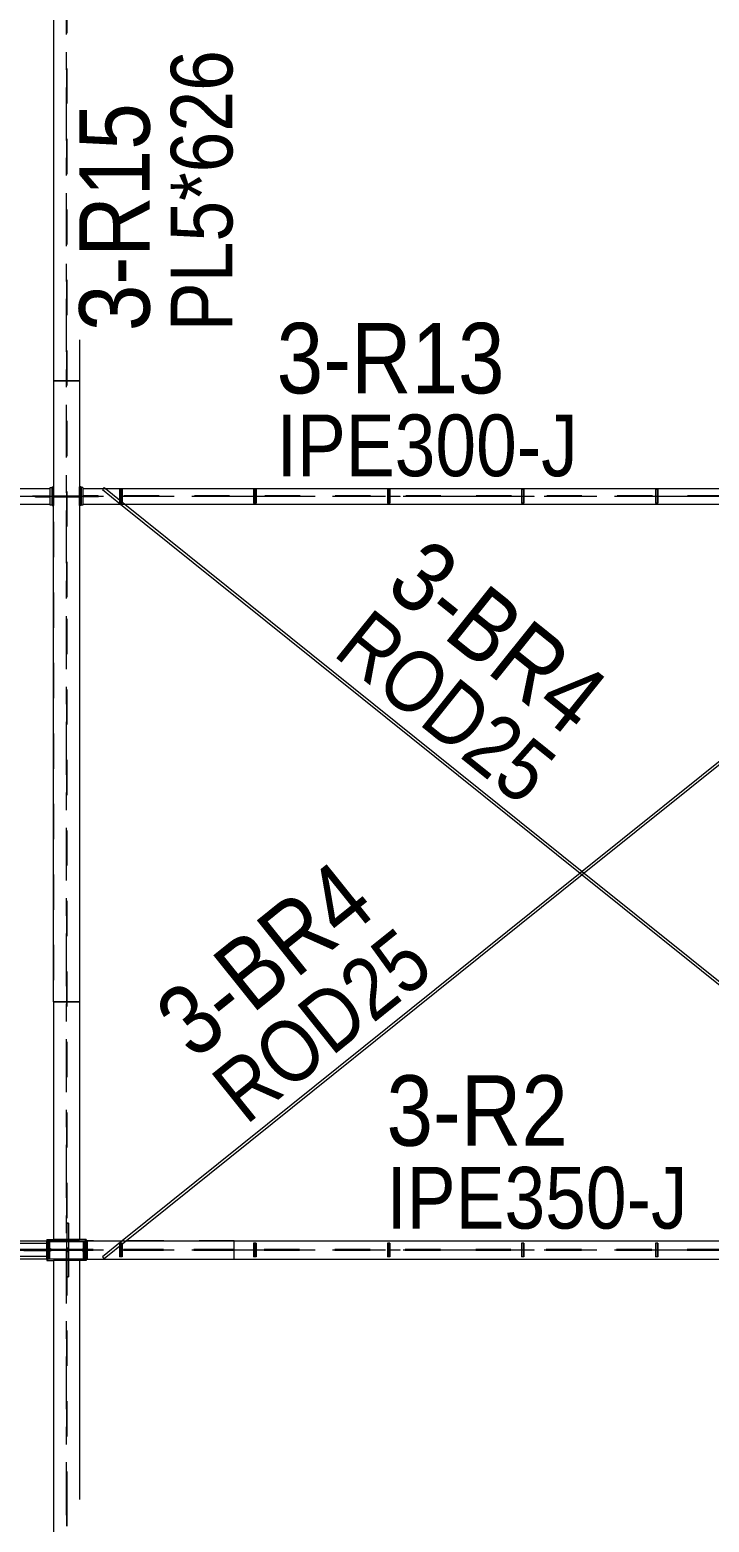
# Model space of a CAD drawing. Header units: millimetres. Extents: x -183 to 639, y -32 to 542.
# Drawn here: x -2.1 to 36.5, y 408.5 to 493.2 of the extents above; entities that cross this region are included whole.
import ezdxf

# ---------------------------------------------------------------- set-up
doc = ezdxf.new("R2010")
doc.units = ezdxf.units.MM
for name, pattern in [('XKITLINE00', [0]), ('XKITLINE02', [4, 2, -2]), ('XKITLINE03', [6, 3, -1, 1, -1])]:
    doc.linetypes.add(name, pattern=pattern)
for name, color, linetype, lineweight in [('Part', 2, 'Continuous', 0), ('PartMark', 7, 'Continuous', 0), ('S-grid', 1, 'Continuous', 0)]:
    doc.layers.add(name, color=color, linetype=linetype, lineweight=lineweight)
doc.styles.add('ARIAL', font='ARIAL.TTF')

# ---------------------------------------------------------------- blocks, each defined once
blk = doc.blocks.new('*A7')
at = {"layer": 'S-grid', "color": 1, "linetype": 'XKITLINE03', "lineweight": 0}
blk.add_line((0, -17.067), (0, 527.648), dxfattribs=at)
blk = doc.blocks.new('*A18')
at = {"layer": 'Part', "color": 2, "linetype": 'XKITLINE00', "lineweight": 0}
for p, q in [((-0.735, 508.515), (0.735, 508.515)), ((-0.735, 508.515), (-0.735, 473.279)), ((0.735, 508.515), (0.735, 494.515)), ((0.735, 475.605), (0.735, 473.279)), ((0.735, 473.279), (-0.735, 473.279))]:
    blk.add_line(p, q, dxfattribs=at)
blk = doc.blocks.new('*A19')
at = {"layer": 'Part', "color": 7, "linetype": 'XKITLINE02', "lineweight": 0}
for p, q in [((0.015, 495.015), (-0.015, 495.015)), ((-0.015, 495.015), (0.015, 495.015)), ((-0.015, 495.015), (-0.015, 459.779)), ((0.015, 495.015), (0.015, 459.779)), ((-0.015, 459.779), (0.015, 459.779)), ((0.015, 459.779), (-0.015, 459.779))]:
    blk.add_line(p, q, dxfattribs=at)
blk = doc.blocks.new('*A20')
at = {"layer": 'Part', "color": 7, "linetype": 'XKITLINE02', "lineweight": 0}
for p, q in [((0.924, 466.712), (0.924, 466.759)), ((0.924, 466.759), (1.758, 466.759)), ((1.758, 466.712), (0.924, 466.712)), ((1.011, 466.712), (1.011, 466.759)), ((1.041, 466.712), (1.041, 466.759)), ((1.744, 466.759), (1.744, 466.712)), ((1.758, 466.712), (1.758, 466.759))]:
    blk.add_line(p, q, dxfattribs=at)
blk = doc.blocks.new('*A21')
at = {"layer": 'Part', "color": 2, "linetype": 'XKITLINE00', "lineweight": 0}
for p, q in [((0.824, 467.265), (0.735, 467.265)), ((0.735, 466.206), (0.735, 467.265)), ((0.824, 467.265), (0.824, 466.206)), ((0.824, 466.206), (0.735, 466.206))]:
    blk.add_line(p, q, dxfattribs=at)
blk = doc.blocks.new('*A22')
at = {"layer": 'Part', "color": 7, "linetype": 'XKITLINE02', "lineweight": 0}
for p, q in [((0.015, 466.765), (0.735, 466.765)), ((0.015, 466.706), (0.015, 466.765)), ((0.735, 466.706), (0.015, 466.706)), ((0.103, 466.765), (0.103, 466.706)), ((0.735, 466.765), (0.735, 466.706))]:
    blk.add_line(p, q, dxfattribs=at)
blk = doc.blocks.new('*A24')
at = {"layer": 'Part', "color": 2, "linetype": 'XKITLINE00', "lineweight": 0}
for p, q in [((18.357, 467.118), (18.217, 467.118)), ((18.217, 467.118), (18.217, 466.353)), ((18.246, 466.353), (18.246, 467.118)), ((18.357, 467.118), (18.357, 466.75)), ((18.357, 466.721), (18.357, 466.353)), ((18.357, 466.353), (18.217, 466.353))]:
    blk.add_line(p, q, dxfattribs=at)
at = {"layer": 'Part', "color": 7, "linetype": 'XKITLINE02', "lineweight": 0}
for p, q in [((18.328, 466.353), (18.328, 467.118)), ((18.357, 466.75), (18.357, 466.721))]:
    blk.add_line(p, q, dxfattribs=at)
blk = doc.blocks.new('*A25')
at = {"layer": 'Part', "color": 2, "linetype": 'XKITLINE00', "lineweight": 0}
for p, q in [((0.924, 467.235), (0.835, 467.235)), ((0.835, 466.235), (0.835, 467.235)), ((0.924, 467.235), (0.924, 466.235)), ((0.924, 466.235), (0.835, 466.235))]:
    blk.add_line(p, q, dxfattribs=at)
blk = doc.blocks.new('*A26')
at = {"layer": 'Part', "color": 2, "linetype": 'XKITLINE00', "lineweight": 0}
for p, q in [((0.924, 466.712), (0.924, 466.759)), ((1.798, 466.759), (0.924, 466.759)), ((1.798, 466.712), (0.924, 466.712)), ((0.995, 466.759), (0.995, 466.712)), ((1.798, 466.759), (1.801, 466.759)), ((1.798, 466.712), (1.798, 466.759)), ((1.801, 466.712), (1.798, 466.712)), ((1.801, 466.759), (1.801, 466.712))]:
    blk.add_line(p, q, dxfattribs=at)
at = {"layer": 'Part', "color": 7, "linetype": 'XKITLINE02', "lineweight": 0}
blk.add_line((1.011, 466.712), (1.011, 466.759), dxfattribs=at)
blk = doc.blocks.new('*A27')
at = {"layer": 'Part', "color": 2, "linetype": 'XKITLINE00', "lineweight": 0}
for p, q in [((18.296, 466.721), (18.296, 466.75)), ((18.296, 466.75), (18.942, 466.75)), ((18.942, 466.721), (18.296, 466.721)), ((18.942, 466.721), (18.942, 466.75))]:
    blk.add_line(p, q, dxfattribs=at)
at = {"layer": 'Part', "color": 7, "linetype": 'XKITLINE02', "lineweight": 0}
blk.add_line((18.357, 466.721), (18.357, 466.75), dxfattribs=at)
blk = doc.blocks.new('*A28')
at = {"layer": 'Part', "color": 2, "linetype": 'XKITLINE00', "lineweight": 0}
for p, q in [((10.753, 467.118), (10.612, 467.118)), ((10.612, 467.118), (10.612, 466.353)), ((10.641, 466.353), (10.641, 467.118)), ((10.753, 467.118), (10.753, 466.75)), ((10.753, 466.721), (10.753, 466.353)), ((10.753, 466.353), (10.612, 466.353))]:
    blk.add_line(p, q, dxfattribs=at)
at = {"layer": 'Part', "color": 7, "linetype": 'XKITLINE02', "lineweight": 0}
for p, q in [((10.723, 466.353), (10.723, 467.118)), ((10.753, 466.75), (10.753, 466.721))]:
    blk.add_line(p, q, dxfattribs=at)
blk = doc.blocks.new('*A29')
at = {"layer": 'Part', "color": 2, "linetype": 'XKITLINE00', "lineweight": 0}
for p, q in [((10.691, 466.721), (10.691, 466.75)), ((10.691, 466.75), (11.338, 466.75)), ((11.338, 466.721), (10.691, 466.721)), ((11.338, 466.721), (11.338, 466.75))]:
    blk.add_line(p, q, dxfattribs=at)
at = {"layer": 'Part', "color": 7, "linetype": 'XKITLINE02', "lineweight": 0}
blk.add_line((10.753, 466.721), (10.753, 466.75), dxfattribs=at)
blk = doc.blocks.new('*A30')
at = {"layer": 'Part', "color": 2, "linetype": 'XKITLINE00', "lineweight": 0}
for p, q in [((3.148, 467.118), (3.007, 467.118)), ((3.007, 467.118), (3.007, 466.353)), ((3.037, 466.353), (3.037, 467.118)), ((3.148, 467.118), (3.148, 466.75)), ((3.148, 466.721), (3.148, 466.353)), ((3.148, 466.353), (3.007, 466.353))]:
    blk.add_line(p, q, dxfattribs=at)
at = {"layer": 'Part', "color": 7, "linetype": 'XKITLINE02', "lineweight": 0}
for p, q in [((3.118, 466.353), (3.118, 467.118)), ((3.148, 466.75), (3.148, 466.721))]:
    blk.add_line(p, q, dxfattribs=at)
blk = doc.blocks.new('*A31')
at = {"layer": 'Part', "color": 2, "linetype": 'XKITLINE00', "lineweight": 0}
for p, q in [((3.086, 466.721), (3.086, 466.75)), ((3.086, 466.75), (3.733, 466.75)), ((3.733, 466.721), (3.086, 466.721)), ((3.733, 466.721), (3.733, 466.75))]:
    blk.add_line(p, q, dxfattribs=at)
at = {"layer": 'Part', "color": 7, "linetype": 'XKITLINE02', "lineweight": 0}
blk.add_line((3.148, 466.721), (3.148, 466.75), dxfattribs=at)
blk = doc.blocks.new('*A34')
at = {"layer": 'Part', "color": 2, "linetype": 'XKITLINE00', "lineweight": 0}
for p, q in [((25.962, 467.118), (25.822, 467.118)), ((25.822, 467.118), (25.822, 466.353)), ((25.851, 466.353), (25.851, 467.118)), ((25.962, 467.118), (25.962, 466.75)), ((25.962, 466.721), (25.962, 466.353)), ((25.962, 466.353), (25.822, 466.353))]:
    blk.add_line(p, q, dxfattribs=at)
at = {"layer": 'Part', "color": 7, "linetype": 'XKITLINE02', "lineweight": 0}
for p, q in [((25.933, 466.353), (25.933, 467.118)), ((25.962, 466.75), (25.962, 466.721))]:
    blk.add_line(p, q, dxfattribs=at)
blk = doc.blocks.new('*A35')
at = {"layer": 'Part', "color": 2, "linetype": 'XKITLINE00', "lineweight": 0}
for p, q in [((25.901, 466.721), (25.901, 466.75)), ((25.901, 466.75), (26.547, 466.75)), ((26.547, 466.721), (25.901, 466.721)), ((26.547, 466.721), (26.547, 466.75))]:
    blk.add_line(p, q, dxfattribs=at)
at = {"layer": 'Part', "color": 7, "linetype": 'XKITLINE02', "lineweight": 0}
blk.add_line((25.962, 466.721), (25.962, 466.75), dxfattribs=at)
blk = doc.blocks.new('*A36')
at = {"layer": 'Part', "color": 2, "linetype": 'XKITLINE00', "lineweight": 0}
for p, q in [((33.567, 467.118), (33.427, 467.118)), ((33.427, 467.118), (33.427, 466.353)), ((33.456, 466.353), (33.456, 467.118)), ((33.567, 467.118), (33.567, 466.75)), ((33.567, 466.721), (33.567, 466.353)), ((33.567, 466.353), (33.427, 466.353))]:
    blk.add_line(p, q, dxfattribs=at)
at = {"layer": 'Part', "color": 7, "linetype": 'XKITLINE02', "lineweight": 0}
for p, q in [((33.538, 466.353), (33.538, 467.118)), ((33.567, 466.75), (33.567, 466.721))]:
    blk.add_line(p, q, dxfattribs=at)
blk = doc.blocks.new('*A37')
at = {"layer": 'Part', "color": 2, "linetype": 'XKITLINE00', "lineweight": 0}
for p, q in [((33.505, 466.721), (33.505, 466.75)), ((33.505, 466.75), (34.152, 466.75)), ((34.152, 466.721), (33.505, 466.721)), ((34.152, 466.721), (34.152, 466.75))]:
    blk.add_line(p, q, dxfattribs=at)
at = {"layer": 'Part', "color": 7, "linetype": 'XKITLINE02', "lineweight": 0}
blk.add_line((33.567, 466.721), (33.567, 466.75), dxfattribs=at)
blk = doc.blocks.new('*A424')
at = {"layer": 'S-grid', "color": 1, "linetype": 'XKITLINE03', "lineweight": 0}
blk.add_line((-32.899, 466.735), (84.788, 466.735), dxfattribs=at)
blk = doc.blocks.new('*A425')
at = {"layer": 'S-grid', "color": 1, "linetype": 'XKITLINE03', "lineweight": 0}
blk.add_line((-32.899, 423.971), (84.788, 423.971), dxfattribs=at)
blk = doc.blocks.new('*A432')
at = {"layer": 'Part', "color": 7, "linetype": 'XKITLINE02', "lineweight": 0}
for p, q in [((0.735, 423.397), (-0.735, 423.397)), ((-0.735, 423.397), (-0.735, 388.162)), ((0.735, 423.397), (0.735, 409.809)), ((0.735, 390.899), (0.735, 388.162)), ((0.735, 388.162), (-0.735, 388.162))]:
    blk.add_line(p, q, dxfattribs=at)
blk = doc.blocks.new('*A433')
at = {"layer": 'Part', "color": 7, "linetype": 'XKITLINE02', "lineweight": 0}
for p, q in [((0.015, 410.309), (-0.015, 410.309)), ((-0.015, 410.309), (0.015, 410.309)), ((-0.015, 410.309), (-0.015, 375.074)), ((0.015, 410.309), (0.015, 375.074)), ((-0.015, 375.074), (0.015, 375.074)), ((0.015, 375.074), (-0.015, 375.074))]:
    blk.add_line(p, q, dxfattribs=at)
blk = doc.blocks.new('*A434')
at = {"layer": 'Part', "color": 2, "linetype": 'XKITLINE00', "lineweight": 0}
for p, q in [((-0.735, 423.397), (0.735, 423.397)), ((-0.735, 423.397), (-0.735, 388.162)), ((0.735, 423.397), (0.735, 409.809)), ((0.735, 390.899), (0.735, 388.162)), ((0.735, 388.162), (-0.735, 388.162))]:
    blk.add_line(p, q, dxfattribs=at)
blk = doc.blocks.new('*A453')
at = {"layer": 'Part', "color": 7, "linetype": 'XKITLINE02', "lineweight": 0}
for p, q in [((0.735, 473.279), (-0.735, 473.279)), ((-0.735, 473.279), (-0.735, 438.044)), ((0.735, 473.279), (0.735, 438.044)), ((0.735, 438.044), (-0.735, 438.044))]:
    blk.add_line(p, q, dxfattribs=at)
blk = doc.blocks.new('*A454')
at = {"layer": 'Part', "color": 2, "linetype": 'XKITLINE00', "lineweight": 0}
for p, q in [((-0.735, 473.279), (0.735, 473.279)), ((-0.735, 473.279), (-0.735, 467.265)), ((0.735, 473.279), (0.735, 467.265)), ((-0.735, 438.044), (-0.735, 466.206)), ((0.735, 466.206), (0.735, 438.044)), ((0.735, 438.044), (-0.735, 438.044))]:
    blk.add_line(p, q, dxfattribs=at)
at = {"layer": 'Part', "color": 7, "linetype": 'XKITLINE02', "lineweight": 0}
for p, q in [((-0.735, 467.265), (-0.735, 466.206)), ((0.735, 467.265), (0.735, 466.206))]:
    blk.add_line(p, q, dxfattribs=at)
blk = doc.blocks.new('*A455')
at = {"layer": 'Part', "color": 7, "linetype": 'XKITLINE02', "lineweight": 0}
for p, q in [((-1.029, 423.456), (-1.029, 424.485)), ((-1.029, 424.485), (-0.965, 424.485)), ((-0.965, 424.485), (-0.965, 423.991)), ((0.965, 423.991), (0.965, 424.485)), ((0.965, 424.485), (1.029, 424.485)), ((-0.965, 423.456), (-1.029, 423.456)), ((-0.965, 423.991), (0.965, 423.991)), ((0.965, 423.95), (-0.965, 423.95)), ((-0.965, 423.95), (-0.965, 423.456)), ((0.965, 423.456), (0.965, 423.95)), ((1.029, 423.456), (0.965, 423.456))]:
    blk.add_line(p, q, dxfattribs=at)
at = {"layer": 'Part', "color": 2, "linetype": 'XKITLINE00', "lineweight": 0}
blk.add_line((1.029, 424.485), (1.029, 423.456), dxfattribs=at)
blk = doc.blocks.new('*A456')
at = {"layer": 'Part', "color": 7, "linetype": 'XKITLINE02', "lineweight": 0}
for p, q in [((0.015, 459.779), (-0.015, 459.779)), ((-0.015, 459.779), (0.015, 459.779)), ((-0.015, 459.779), (-0.015, 424.544)), ((0.015, 459.779), (0.015, 424.544)), ((-0.015, 424.544), (0.015, 424.544)), ((0.015, 424.544), (-0.015, 424.544))]:
    blk.add_line(p, q, dxfattribs=at)
blk = doc.blocks.new('*A457')
at = {"layer": 'Part', "color": 7, "linetype": 'XKITLINE02', "lineweight": 0}
for p, q in [((0.735, 438.044), (-0.735, 438.044)), ((-0.735, 438.044), (-0.735, 424.544)), ((0.735, 438.044), (0.735, 424.544)), ((0.735, 424.544), (-0.735, 424.544))]:
    blk.add_line(p, q, dxfattribs=at)
blk = doc.blocks.new('*A458')
at = {"layer": 'Part', "color": 7, "linetype": 'XKITLINE02', "lineweight": 0}
for p, q in [((0.015, 423.397), (-0.015, 423.397)), ((-0.015, 423.397), (0.015, 423.397)), ((-0.015, 423.397), (-0.015, 410.309)), ((0.015, 423.397), (0.015, 410.309)), ((-0.015, 410.309), (0.015, 410.309)), ((0.015, 410.309), (-0.015, 410.309))]:
    blk.add_line(p, q, dxfattribs=at)
blk = doc.blocks.new('*A459')
at = {"layer": 'Part', "color": 7, "linetype": 'XKITLINE02', "lineweight": 0}
for p, q in [((1.159, 424.485), (1.159, 423.456)), ((9.52, 424.485), (1.159, 424.485)), ((9.5, 424.485), (9.5, 423.456)), ((9.52, 423.456), (9.52, 424.485)), ((9.5, 423.991), (1.159, 423.991)), ((9.5, 423.95), (1.159, 423.95)), ((1.159, 423.456), (9.52, 423.456)), ((1.244, 423.95), (1.244, 423.991))]:
    blk.add_line(p, q, dxfattribs=at)
blk = doc.blocks.new('*A460')
at = {"layer": 'Part', "color": 7, "linetype": 'XKITLINE02', "lineweight": 0}
for p, q in [((0.015, 423.95), (0.015, 423.456)), ((0.103, 423.95), (0.015, 423.95)), ((0.103, 423.862), (0.015, 423.862)), ((0.103, 423.456), (0.015, 423.456)), ((0.015, 423.456), (0.103, 423.456)), ((0.015, 423.397), (0.015, 422.456)), ((0.103, 423.95), (0.103, 423.456)), ((0.103, 423.397), (0.103, 422.456)), ((0.103, 422.456), (0.015, 422.456)), ((0.015, 422.456), (0.103, 422.456))]:
    blk.add_line(p, q, dxfattribs=at)
at = {"layer": 'Part', "color": 2, "linetype": 'XKITLINE00', "lineweight": 0}
for p, q in [((0.015, 423.456), (0.015, 423.397)), ((0.103, 423.456), (0.103, 423.397))]:
    blk.add_line(p, q, dxfattribs=at)
blk = doc.blocks.new('*A461')
at = {"layer": 'Part', "color": 7, "linetype": 'XKITLINE02', "lineweight": 0}
for p, q in [((0.015, 425.485), (0.015, 424.544)), ((0.103, 425.485), (0.015, 425.485)), ((0.015, 425.485), (0.103, 425.485)), ((0.103, 425.485), (0.103, 424.544)), ((0.103, 424.485), (0.015, 424.485)), ((0.103, 424.485), (0.015, 424.485)), ((0.015, 423.991), (0.015, 424.485)), ((0.103, 424.485), (0.103, 423.991)), ((0.103, 424.079), (0.015, 424.079)), ((0.103, 423.991), (0.015, 423.991))]:
    blk.add_line(p, q, dxfattribs=at)
at = {"layer": 'Part', "color": 2, "linetype": 'XKITLINE00', "lineweight": 0}
for p, q in [((0.015, 424.485), (0.015, 424.544)), ((0.103, 424.544), (0.103, 424.485))]:
    blk.add_line(p, q, dxfattribs=at)
blk = doc.blocks.new('*A462')
at = {"layer": 'Part', "color": 2, "linetype": 'XKITLINE00', "lineweight": 0}
for p, q in [((1.159, 424.5), (1.041, 424.5)), ((1.041, 423.441), (1.041, 424.5)), ((1.159, 424.5), (1.159, 423.441)), ((1.159, 423.441), (1.041, 423.441))]:
    blk.add_line(p, q, dxfattribs=at)
blk = doc.blocks.new('*A463')
at = {"layer": 'Part', "color": 2, "linetype": 'XKITLINE00', "lineweight": 0}
for p, q in [((-0.735, 438.044), (0.735, 438.044)), ((-0.735, 438.044), (-0.735, 424.544)), ((0.735, 438.044), (0.735, 424.544)), ((0.735, 424.544), (-0.735, 424.544))]:
    blk.add_line(p, q, dxfattribs=at)
blk = doc.blocks.new('*A464')
at = {"layer": 'Part', "color": 2, "linetype": 'XKITLINE00', "lineweight": 0}
for p, q in [((18.357, 424.353), (18.217, 424.353)), ((18.217, 424.353), (18.217, 423.588)), ((18.246, 423.588), (18.246, 424.353)), ((18.357, 424.353), (18.357, 423.985)), ((18.357, 423.588), (18.217, 423.588)), ((18.357, 423.956), (18.357, 423.588))]:
    blk.add_line(p, q, dxfattribs=at)
at = {"layer": 'Part', "color": 7, "linetype": 'XKITLINE02', "lineweight": 0}
for p, q in [((18.328, 423.588), (18.328, 424.353)), ((18.357, 423.985), (18.357, 423.956))]:
    blk.add_line(p, q, dxfattribs=at)
blk = doc.blocks.new('*A465')
at = {"layer": 'Part', "color": 2, "linetype": 'XKITLINE00', "lineweight": 0}
for p, q in [((18.296, 423.956), (18.296, 423.985)), ((18.296, 423.985), (18.942, 423.985)), ((18.942, 423.956), (18.296, 423.956)), ((18.942, 423.956), (18.942, 423.985))]:
    blk.add_line(p, q, dxfattribs=at)
at = {"layer": 'Part', "color": 7, "linetype": 'XKITLINE02', "lineweight": 0}
blk.add_line((18.357, 423.956), (18.357, 423.985), dxfattribs=at)
blk = doc.blocks.new('*A466')
at = {"layer": 'Part', "color": 2, "linetype": 'XKITLINE00', "lineweight": 0}
for p, q in [((10.753, 424.353), (10.612, 424.353)), ((10.612, 424.353), (10.612, 423.588)), ((10.641, 423.588), (10.641, 424.353)), ((10.753, 424.353), (10.753, 423.985)), ((10.753, 423.588), (10.612, 423.588)), ((10.753, 423.956), (10.753, 423.588))]:
    blk.add_line(p, q, dxfattribs=at)
at = {"layer": 'Part', "color": 7, "linetype": 'XKITLINE02', "lineweight": 0}
for p, q in [((10.723, 423.588), (10.723, 424.353)), ((10.753, 423.985), (10.753, 423.956))]:
    blk.add_line(p, q, dxfattribs=at)
blk = doc.blocks.new('*A467')
at = {"layer": 'Part', "color": 2, "linetype": 'XKITLINE00', "lineweight": 0}
for p, q in [((10.691, 423.956), (10.691, 423.985)), ((10.691, 423.985), (11.338, 423.985)), ((11.338, 423.956), (10.691, 423.956)), ((11.338, 423.956), (11.338, 423.985))]:
    blk.add_line(p, q, dxfattribs=at)
at = {"layer": 'Part', "color": 7, "linetype": 'XKITLINE02', "lineweight": 0}
blk.add_line((10.753, 423.956), (10.753, 423.985), dxfattribs=at)
blk = doc.blocks.new('*A468')
at = {"layer": 'Part', "color": 2, "linetype": 'XKITLINE00', "lineweight": 0}
for p, q in [((3.148, 424.353), (3.007, 424.353)), ((3.007, 424.353), (3.007, 423.588)), ((3.037, 423.588), (3.037, 424.353)), ((3.148, 424.353), (3.148, 423.985)), ((3.148, 423.588), (3.007, 423.588)), ((3.148, 423.956), (3.148, 423.588))]:
    blk.add_line(p, q, dxfattribs=at)
at = {"layer": 'Part', "color": 7, "linetype": 'XKITLINE02', "lineweight": 0}
for p, q in [((3.118, 423.588), (3.118, 424.353)), ((3.148, 423.985), (3.148, 423.956))]:
    blk.add_line(p, q, dxfattribs=at)
blk = doc.blocks.new('*A469')
at = {"layer": 'Part', "color": 2, "linetype": 'XKITLINE00', "lineweight": 0}
for p, q in [((3.086, 423.956), (3.086, 423.985)), ((3.086, 423.985), (3.733, 423.985)), ((3.733, 423.956), (3.086, 423.956)), ((3.733, 423.956), (3.733, 423.985))]:
    blk.add_line(p, q, dxfattribs=at)
at = {"layer": 'Part', "color": 7, "linetype": 'XKITLINE02', "lineweight": 0}
blk.add_line((3.148, 423.956), (3.148, 423.985), dxfattribs=at)
blk = doc.blocks.new('*A472')
at = {"layer": 'Part', "color": 2, "linetype": 'XKITLINE00', "lineweight": 0}
for p, q in [((25.962, 424.353), (25.822, 424.353)), ((25.822, 424.353), (25.822, 423.588)), ((25.851, 423.588), (25.851, 424.353)), ((25.962, 424.353), (25.962, 423.985)), ((25.962, 423.588), (25.822, 423.588)), ((25.962, 423.956), (25.962, 423.588))]:
    blk.add_line(p, q, dxfattribs=at)
at = {"layer": 'Part', "color": 7, "linetype": 'XKITLINE02', "lineweight": 0}
for p, q in [((25.933, 423.588), (25.933, 424.353)), ((25.962, 423.985), (25.962, 423.956))]:
    blk.add_line(p, q, dxfattribs=at)
blk = doc.blocks.new('*A473')
at = {"layer": 'Part', "color": 2, "linetype": 'XKITLINE00', "lineweight": 0}
for p, q in [((25.901, 423.956), (25.901, 423.985)), ((25.901, 423.985), (26.547, 423.985)), ((26.547, 423.956), (25.901, 423.956)), ((26.547, 423.956), (26.547, 423.985))]:
    blk.add_line(p, q, dxfattribs=at)
at = {"layer": 'Part', "color": 7, "linetype": 'XKITLINE02', "lineweight": 0}
blk.add_line((25.962, 423.956), (25.962, 423.985), dxfattribs=at)
blk = doc.blocks.new('*A474')
at = {"layer": 'Part', "color": 2, "linetype": 'XKITLINE00', "lineweight": 0}
for p, q in [((33.567, 424.353), (33.427, 424.353)), ((33.427, 424.353), (33.427, 423.588)), ((33.456, 423.588), (33.456, 424.353)), ((33.567, 424.353), (33.567, 423.985)), ((33.567, 423.588), (33.427, 423.588)), ((33.567, 423.956), (33.567, 423.588))]:
    blk.add_line(p, q, dxfattribs=at)
at = {"layer": 'Part', "color": 7, "linetype": 'XKITLINE02', "lineweight": 0}
for p, q in [((33.538, 423.588), (33.538, 424.353)), ((33.567, 423.985), (33.567, 423.956))]:
    blk.add_line(p, q, dxfattribs=at)
blk = doc.blocks.new('*A475')
at = {"layer": 'Part', "color": 2, "linetype": 'XKITLINE00', "lineweight": 0}
for p, q in [((33.505, 423.956), (33.505, 423.985)), ((33.505, 423.985), (34.152, 423.985)), ((34.152, 423.956), (33.505, 423.956)), ((34.152, 423.956), (34.152, 423.985))]:
    blk.add_line(p, q, dxfattribs=at)
at = {"layer": 'Part', "color": 7, "linetype": 'XKITLINE02', "lineweight": 0}
blk.add_line((33.567, 423.956), (33.567, 423.985), dxfattribs=at)
blk = doc.blocks.new('*A482')
at = {"layer": 'Part', "color": 2, "linetype": 'XKITLINE00', "lineweight": 0}
for p, q in [((0.924, 467.176), (57.253, 467.176)), ((0.924, 466.294), (57.253, 466.294))]:
    blk.add_line(p, q, dxfattribs=at)
at = {"layer": 'Part', "color": 7, "linetype": 'XKITLINE02', "lineweight": 0}
for p, q in [((0.924, 467.176), (0.924, 466.294)), ((57.253, 466.754), (0.924, 466.754)), ((57.253, 466.716), (0.924, 466.716)), ((57.253, 466.294), (57.253, 467.176))]:
    blk.add_line(p, q, dxfattribs=at)
blk = doc.blocks.new('*A484')
at = {"layer": 'Part', "color": 7, "linetype": 'XKITLINE02', "lineweight": 0}
for p, q in [((0.735, 508.515), (-0.735, 508.515)), ((-0.735, 508.515), (-0.735, 473.279)), ((0.735, 508.515), (0.735, 494.515)), ((0.735, 475.605), (0.735, 473.279)), ((0.735, 473.279), (-0.735, 473.279))]:
    blk.add_line(p, q, dxfattribs=at)
blk = doc.blocks.new('*A712')
at = {"layer": 'Part', "color": 7, "linetype": 'XKITLINE02', "lineweight": 0}
for p, q in [((-1.801, 466.759), (-0.924, 466.759)), ((-1.801, 466.759), (-1.801, 466.712)), ((-0.924, 466.712), (-1.801, 466.712)), ((-1.787, 466.712), (-1.787, 466.759)), ((-1.011, 466.712), (-1.011, 466.759)), ((-0.983, 466.712), (-0.983, 466.759)), ((-0.924, 466.759), (-0.924, 466.712))]:
    blk.add_line(p, q, dxfattribs=at)
blk = doc.blocks.new('*A713')
at = {"layer": 'Part', "color": 2, "linetype": 'XKITLINE00', "lineweight": 0}
for p, q in [((-0.824, 467.265), (-0.735, 467.265)), ((-0.824, 467.265), (-0.824, 466.206)), ((-0.735, 466.206), (-0.735, 467.265)), ((-0.824, 466.206), (-0.735, 466.206))]:
    blk.add_line(p, q, dxfattribs=at)
blk = doc.blocks.new('*A714')
at = {"layer": 'Part', "color": 7, "linetype": 'XKITLINE02', "lineweight": 0}
for p, q in [((-0.735, 466.765), (-0.015, 466.765)), ((-0.735, 466.706), (-0.735, 466.765)), ((-0.015, 466.706), (-0.735, 466.706)), ((-0.103, 466.765), (-0.103, 466.706)), ((-0.015, 466.765), (-0.015, 466.706))]:
    blk.add_line(p, q, dxfattribs=at)
blk = doc.blocks.new('*A718')
at = {"layer": 'Part', "color": 2, "linetype": 'XKITLINE00', "lineweight": 0}
for p, q in [((-1.758, 466.759), (-0.924, 466.759)), ((-1.758, 466.712), (-1.758, 466.759)), ((-1.758, 466.712), (-0.924, 466.712)), ((-1.041, 466.759), (-1.041, 466.712)), ((-0.924, 466.759), (-0.924, 466.712))]:
    blk.add_line(p, q, dxfattribs=at)
at = {"layer": 'Part', "color": 7, "linetype": 'XKITLINE02', "lineweight": 0}
for p, q in [((-1.743, 466.712), (-1.743, 466.759)), ((-1.011, 466.712), (-1.011, 466.759))]:
    blk.add_line(p, q, dxfattribs=at)
blk = doc.blocks.new('*A719')
at = {"layer": 'Part', "color": 2, "linetype": 'XKITLINE00', "lineweight": 0}
for p, q in [((-0.924, 466.235), (-0.924, 467.235)), ((-0.924, 467.235), (-0.835, 467.235)), ((-0.835, 467.235), (-0.835, 466.235)), ((-0.835, 466.235), (-0.924, 466.235))]:
    blk.add_line(p, q, dxfattribs=at)
blk = doc.blocks.new('*A751')
at = {"layer": 'Part', "color": 2, "linetype": 'XKITLINE00', "lineweight": 0}
for p, q in [((1.159, 424.485), (57.224, 424.485)), ((1.159, 423.456), (57.224, 423.456))]:
    blk.add_line(p, q, dxfattribs=at)
at = {"layer": 'Part', "color": 7, "linetype": 'XKITLINE02', "lineweight": 0}
for p, q in [((1.159, 424.485), (1.159, 423.456)), ((57.224, 423.456), (57.224, 424.485)), ((57.224, 423.991), (1.159, 423.991)), ((57.224, 423.95), (1.159, 423.95))]:
    blk.add_line(p, q, dxfattribs=at)
blk = doc.blocks.new('*A752')
at = {"layer": 'Part', "color": 7, "linetype": 'XKITLINE02', "lineweight": 0}
for p, q in [((2.038, 467.118), (2.041, 467.126)), ((2.048, 467.126), (2.038, 467.118)), ((2.038, 467.118), (3.065, 466.294)), ((2.041, 467.126), (2.054, 467.147)), ((2.068, 467.147), (2.048, 467.126)), ((2.054, 467.147), (2.076, 467.176)), ((2.092, 467.176), (2.068, 467.147)), ((2.076, 467.176), (2.077, 467.176)), ((2.113, 467.204), (2.092, 467.176)), ((2.127, 467.225), (2.113, 467.204)), ((2.129, 467.233), (2.127, 467.225)), ((2.2, 467.176), (3.299, 466.294)), ((29.266, 445.447), (29.383, 445.353)), ((29.148, 445.353), (29.266, 445.259)), ((55.14, 424.485), (56.402, 423.473)), ((55.375, 424.485), (56.493, 423.588)), ((56.404, 423.48), (56.402, 423.473)), ((56.402, 423.473), (56.412, 423.48)), ((56.418, 423.501), (56.404, 423.48)), ((56.412, 423.48), (56.431, 423.501)), ((56.439, 423.53), (56.418, 423.501)), ((56.431, 423.501), (56.455, 423.53)), ((56.463, 423.559), (56.439, 423.53)), ((56.455, 423.53), (56.477, 423.559)), ((56.483, 423.58), (56.463, 423.559)), ((56.477, 423.559), (56.491, 423.58)), ((56.493, 423.588), (56.483, 423.58)), ((56.491, 423.58), (56.493, 423.588))]:
    blk.add_line(p, q, dxfattribs=at)
at = {"layer": 'Part', "color": 2, "linetype": 'XKITLINE00', "lineweight": 0}
for p, q in [((2.077, 467.176), (2.1, 467.204)), ((2.1, 467.204), (2.12, 467.225)), ((2.12, 467.225), (2.129, 467.233)), ((2.129, 467.233), (2.2, 467.176)), ((3.065, 466.294), (29.148, 445.353)), ((3.299, 466.294), (29.266, 445.447)), ((29.266, 445.259), (55.14, 424.485)), ((29.383, 445.353), (55.375, 424.485))]:
    blk.add_line(p, q, dxfattribs=at)
blk = doc.blocks.new('*A753')
at = {"layer": 'Part', "color": 7, "linetype": 'XKITLINE02', "lineweight": 0}
for p, q in [((56.331, 467.176), (55.232, 466.294)), ((56.493, 467.118), (55.466, 466.294)), ((56.439, 467.176), (56.439, 467.176)), ((56.439, 467.176), (56.463, 467.147)), ((56.455, 467.176), (56.454, 467.176)), ((56.477, 467.147), (56.455, 467.176)), ((56.463, 467.147), (56.483, 467.126)), ((56.491, 467.126), (56.477, 467.147)), ((56.483, 467.126), (56.493, 467.118)), ((56.493, 467.118), (56.491, 467.126)), ((29.266, 445.447), (29.148, 445.353)), ((29.383, 445.353), (29.266, 445.259)), ((3.156, 424.485), (2.038, 423.588)), ((3.391, 424.485), (2.129, 423.473)), ((2.041, 423.58), (2.038, 423.588)), ((2.038, 423.588), (2.048, 423.58)), ((2.054, 423.559), (2.041, 423.58)), ((2.048, 423.58), (2.068, 423.559)), ((2.076, 423.53), (2.054, 423.559)), ((2.068, 423.559), (2.092, 423.53)), ((2.1, 423.501), (2.076, 423.53)), ((2.092, 423.53), (2.113, 423.501)), ((2.12, 423.48), (2.1, 423.501)), ((2.113, 423.501), (2.127, 423.48)), ((2.129, 423.473), (2.12, 423.48)), ((2.127, 423.48), (2.129, 423.473))]:
    blk.add_line(p, q, dxfattribs=at)
at = {"layer": 'Part', "color": 2, "linetype": 'XKITLINE00', "lineweight": 0}
for p, q in [((56.402, 467.233), (56.331, 467.176)), ((56.412, 467.225), (56.402, 467.233)), ((56.402, 467.233), (56.404, 467.225)), ((56.404, 467.225), (56.418, 467.204)), ((56.431, 467.204), (56.412, 467.225)), ((56.439, 467.176), (56.418, 467.204)), ((56.454, 467.176), (56.431, 467.204)), ((55.232, 466.294), (29.266, 445.447)), ((55.466, 466.294), (29.383, 445.353)), ((29.148, 445.353), (3.156, 424.485)), ((29.266, 445.259), (3.391, 424.485))]:
    blk.add_line(p, q, dxfattribs=at)
blk = doc.blocks.new('*A755')
at = {"layer": 'Part', "color": 2, "linetype": 'XKITLINE00', "lineweight": 0}
for p, q in [((-1.118, 424.559), (-0.735, 424.559)), ((-1.118, 424.559), (-1.118, 424.5)), ((1.118, 424.559), (0.735, 424.559)), ((1.118, 424.559), (1.118, 424.5)), ((-1.118, 423.441), (-1.118, 423.382)), ((-1.118, 423.382), (-0.735, 423.382)), ((1.118, 423.382), (0.735, 423.382)), ((1.118, 423.441), (1.118, 423.382))]:
    blk.add_line(p, q, dxfattribs=at)
at = {"layer": 'Part', "color": 7, "linetype": 'XKITLINE02', "lineweight": 0}
for p, q in [((-1.118, 424.5), (-1.118, 423.441)), ((0.735, 424.559), (-0.735, 424.559)), ((1.118, 424.5), (1.118, 423.441)), ((0.735, 423.382), (-0.735, 423.382))]:
    blk.add_line(p, q, dxfattribs=at)
blk = doc.blocks.new('*A757')
at = {"layer": 'Part', "color": 2, "linetype": 'XKITLINE00', "lineweight": 0}
for p, q in [((-35.291, 423.456), (-35.291, 424.485)), ((-35.291, 424.485), (-33.657, 424.485)), ((-32.539, 424.485), (-1.129, 424.485)), ((-1.129, 423.456), (-35.291, 423.456))]:
    blk.add_line(p, q, dxfattribs=at)
at = {"layer": 'Part', "color": 7, "linetype": 'XKITLINE02', "lineweight": 0}
for p, q in [((-35.284, 424.485), (-35.284, 423.991)), ((-35.082, 423.991), (-35.082, 424.485)), ((-35.075, 423.456), (-35.075, 424.485)), ((-1.129, 423.456), (-1.129, 424.485)), ((-35.284, 423.991), (-32.951, 423.991)), ((-1.129, 423.95), (-35.284, 423.95)), ((-35.284, 423.95), (-35.284, 423.456)), ((-35.082, 423.456), (-35.082, 423.95)), ((-32.885, 423.991), (-1.129, 423.991))]:
    blk.add_line(p, q, dxfattribs=at)
blk = doc.blocks.new('*A758')
at = {"layer": 'Part', "color": 7, "linetype": 'XKITLINE02', "lineweight": 0}
for p, q in [((-1.112, 424.338), (-18.493, 424.338)), ((-18.493, 424.338), (-18.493, 423.603)), ((-18.422, 423.99), (-18.422, 424.338)), ((-17.577, 423.99), (-17.577, 424.338)), ((-17.506, 423.603), (-17.506, 424.338)), ((-1.112, 424.338), (-1.112, 423.603)), ((-1.112, 423.603), (-18.493, 423.603)), ((-1.112, 423.99), (-18.422, 423.99)), ((-18.422, 423.951), (-1.112, 423.951)), ((-18.422, 423.951), (-18.422, 423.603)), ((-17.577, 423.603), (-17.577, 423.951))]:
    blk.add_line(p, q, dxfattribs=at)
blk = doc.blocks.new('*A772')
at = {"layer": 'Part', "color": 7, "linetype": 'XKITLINE02', "lineweight": 0}
for p, q in [((-1.112, 423.471), (-1.112, 424.471)), ((-1.112, 424.471), (-1.041, 424.471)), ((-1.041, 424.471), (-1.041, 423.471)), ((-1.041, 423.471), (-1.112, 423.471))]:
    blk.add_line(p, q, dxfattribs=at)
blk = doc.blocks.new('*A773')
at = {"layer": 'Part', "color": 7, "linetype": 'XKITLINE02', "lineweight": 0}
for p, q in [((-1.112, 423.985), (-1.638, 423.985)), ((-1.638, 423.985), (-1.638, 423.956)), ((-1.638, 423.956), (-1.112, 423.956)), ((-1.178, 423.956), (-1.178, 423.985)), ((-1.112, 423.956), (-1.112, 423.985))]:
    blk.add_line(p, q, dxfattribs=at)
blk = doc.blocks.new('*A774')
at = {"layer": 'Part', "color": 7, "linetype": 'XKITLINE02', "lineweight": 0}
for p, q in [((-1.112, 423.985), (-1.638, 423.985)), ((-1.638, 423.985), (-1.638, 423.956)), ((-1.638, 423.956), (-1.112, 423.956)), ((-1.178, 423.956), (-1.178, 423.985)), ((-1.112, 423.956), (-1.112, 423.985))]:
    blk.add_line(p, q, dxfattribs=at)
blk = doc.blocks.new('*A780')
at = {"layer": 'Part', "color": 7, "linetype": 'XKITLINE02', "lineweight": 0}
for p, q in [((-1.129, 423.994), (-2.007, 423.994)), ((-2.007, 423.994), (-2.007, 423.947)), ((-2.007, 423.947), (-1.129, 423.947)), ((-1.217, 423.947), (-1.217, 423.994)), ((-1.129, 423.947), (-1.129, 423.994))]:
    blk.add_line(p, q, dxfattribs=at)
blk = doc.blocks.new('*A781')
at = {"layer": 'Part', "color": 2, "linetype": 'XKITLINE00', "lineweight": 0}
for p, q in [((-1.129, 423.441), (-1.129, 424.5)), ((-1.129, 424.5), (-1.041, 424.5)), ((-1.041, 424.5), (-1.041, 423.441)), ((-1.041, 423.441), (-1.129, 423.441))]:
    blk.add_line(p, q, dxfattribs=at)
blk = doc.blocks.new('*A782')
at = {"layer": 'Part', "color": 7, "linetype": 'XKITLINE02', "lineweight": 0}
for p, q in [((-0.965, 424.079), (-0.965, 424.462)), ((-0.965, 424.462), (0.965, 424.462)), ((0.965, 424.462), (0.965, 424.079)), ((-0.876, 423.991), (-0.965, 424.079)), ((0.876, 423.991), (-0.876, 423.991)), ((0.965, 424.079), (0.876, 423.991))]:
    blk.add_line(p, q, dxfattribs=at)
blk = doc.blocks.new('*A783')
at = {"layer": 'Part', "color": 7, "linetype": 'XKITLINE02', "lineweight": 0}
for p, q in [((-0.876, 423.95), (-0.965, 423.862)), ((-0.965, 423.862), (-0.965, 423.479)), ((-0.965, 423.479), (0.965, 423.479)), ((0.876, 423.95), (-0.876, 423.95)), ((0.965, 423.862), (0.876, 423.95)), ((0.965, 423.479), (0.965, 423.862))]:
    blk.add_line(p, q, dxfattribs=at)
blk = doc.blocks.new('*A784')
at = {"layer": 'Part', "color": 2, "linetype": 'XKITLINE00', "lineweight": 0}
for p, q in [((-1.036, 424.485), (1.029, 424.485)), ((-1.036, 423.456), (-1.036, 424.485)), ((1.023, 423.456), (1.023, 424.485)), ((1.029, 423.456), (1.029, 424.485)), ((1.029, 423.456), (-1.036, 423.456))]:
    blk.add_line(p, q, dxfattribs=at)
at = {"layer": 'Part', "color": 7, "linetype": 'XKITLINE02', "lineweight": 0}
blk.add_line((-1.029, 423.456), (-1.029, 424.485), dxfattribs=at)
blk = doc.blocks.new('*A792')
at = {"layer": 'Part', "color": 2, "linetype": 'XKITLINE00', "lineweight": 0}
for p, q in [((-0.735, 466.765), (-0.735, 466.706)), ((-0.735, 466.765), (0.735, 466.765)), ((-0.735, 466.706), (0.735, 466.706)), ((0.735, 466.706), (0.735, 466.765))]:
    blk.add_line(p, q, dxfattribs=at)
at = {"layer": 'Part', "color": 7, "linetype": 'XKITLINE02', "lineweight": 0}
for p, q in [((-0.647, 466.706), (-0.647, 466.765)), ((0.647, 466.765), (0.647, 466.706))]:
    blk.add_line(p, q, dxfattribs=at)
blk = doc.blocks.new('*A795')
at = {"layer": 'Part', "color": 2, "linetype": 'XKITLINE00', "lineweight": 0}
for p, q in [((-33.934, 466.294), (-33.934, 467.176)), ((-33.934, 467.176), (-0.924, 467.176)), ((-33.934, 466.294), (-33.552, 466.294)), ((-32.591, 466.294), (-0.924, 466.294))]:
    blk.add_line(p, q, dxfattribs=at)
at = {"layer": 'Part', "color": 7, "linetype": 'XKITLINE02', "lineweight": 0}
for p, q in [((-33.934, 467.176), (-33.928, 467.176)), ((-33.928, 467.176), (-33.928, 466.754)), ((-33.928, 466.754), (-0.924, 466.754)), ((-32.949, 466.716), (-33.928, 466.716)), ((-33.928, 466.716), (-33.928, 466.294)), ((-33.754, 466.754), (-33.754, 467.176)), ((-33.754, 467.176), (-33.749, 467.176)), ((-33.754, 466.294), (-33.754, 466.716)), ((-33.749, 467.176), (-33.749, 466.294)), ((-0.924, 466.716), (-32.886, 466.716)), ((-0.924, 466.294), (-0.924, 467.176)), ((-33.928, 466.294), (-33.934, 466.294)), ((-33.749, 466.294), (-33.754, 466.294))]:
    blk.add_line(p, q, dxfattribs=at)
blk = doc.blocks.new('*A1719')
at = {"layer": 'PartMark', "color": 3, "style": 'ARIAL', "width": 0.85}
blk.add_text('3-BR4', height=4, rotation=-38.76059, dxfattribs=at).set_placement((17.987, 461.427))
at = {"layer": 'PartMark', "color": 7, "style": 'ARIAL', "width": 0.85}
blk.add_text('ROD25', height=3.5, rotation=-38.76059, dxfattribs=at).set_placement((15.044, 457.762))
blk = doc.blocks.new('*A1720')
at = {"layer": 'PartMark', "color": 3, "style": 'ARIAL', "width": 0.85}
blk.add_text('3-BR4', height=4, rotation=38.76059, dxfattribs=at).set_placement((7.235, 434.685))
at = {"layer": 'PartMark', "color": 7, "style": 'ARIAL', "width": 0.85}
blk.add_text('ROD25', height=3.5, rotation=38.76059, dxfattribs=at).set_placement((10.178, 431.02))
blk = doc.blocks.new('*A1721')
at = {"layer": 'PartMark', "color": 7, "style": 'ARIAL', "width": 0.85}
blk.add_text('PL5*626', height=3.5, rotation=90.00021, dxfattribs=at).set_placement((9.415, 476.105))
at = {"layer": 'PartMark', "color": 3, "style": 'ARIAL', "width": 0.85}
blk.add_text('3-R15', height=4, rotation=90.00021, dxfattribs=at).set_placement((4.715, 476.105))
blk = doc.blocks.new('*A1727')
at = {"layer": 'PartMark', "color": 3, "style": 'ARIAL', "width": 0.85}
blk.add_text('3-R2', height=4, dxfattribs=at).set_placement((18.159, 429.885))
at = {"layer": 'PartMark', "color": 7, "style": 'ARIAL', "width": 0.85}
blk.add_text('IPE350-J', height=3.5, dxfattribs=at).set_placement((18.159, 425.185))
blk = doc.blocks.new('*A1728')
at = {"layer": 'PartMark', "color": 3, "style": 'ARIAL', "width": 0.85}
blk.add_text('3-R13', height=4, dxfattribs=at).set_placement((11.924, 472.576))
at = {"layer": 'PartMark', "color": 7, "style": 'ARIAL', "width": 0.85}
blk.add_text('IPE300-J', height=3.5, dxfattribs=at).set_placement((11.924, 467.876))

msp = doc.modelspace()

# ---------------------------------------------------------------- block references
at = {"lineweight": 0}
for name in ['*A7', '*A18', '*A484', '*A19', '*A1721', '*A1728', '*A453', '*A454', '*A424', '*A795', '*A712', '*A718', '*A719', '*A713', '*A714', '*A792', '*A22', '*A21', '*A25', '*A482', '*A20', '*A26', '*A752', '*A753', '*A30', '*A31', '*A28', '*A29', '*A24', '*A27', '*A34', '*A35', '*A36', '*A37', '*A1719', '*A456', '*A1720', '*A457', '*A463', '*A1727', '*A425', '*A461', '*A757', '*A758', '*A781', '*A755', '*A772', '*A784', '*A455', '*A782', '*A462', '*A459', '*A751', '*A468', '*A466', '*A464', '*A472', '*A474', '*A780', '*A773', '*A774', '*A783', '*A432', '*A434', '*A458', '*A460', '*A469', '*A467', '*A465', '*A473', '*A475', '*A433']:
    msp.add_blockref(name, (0, 0), dxfattribs=at)

doc.saveas('drawing.dxf')
